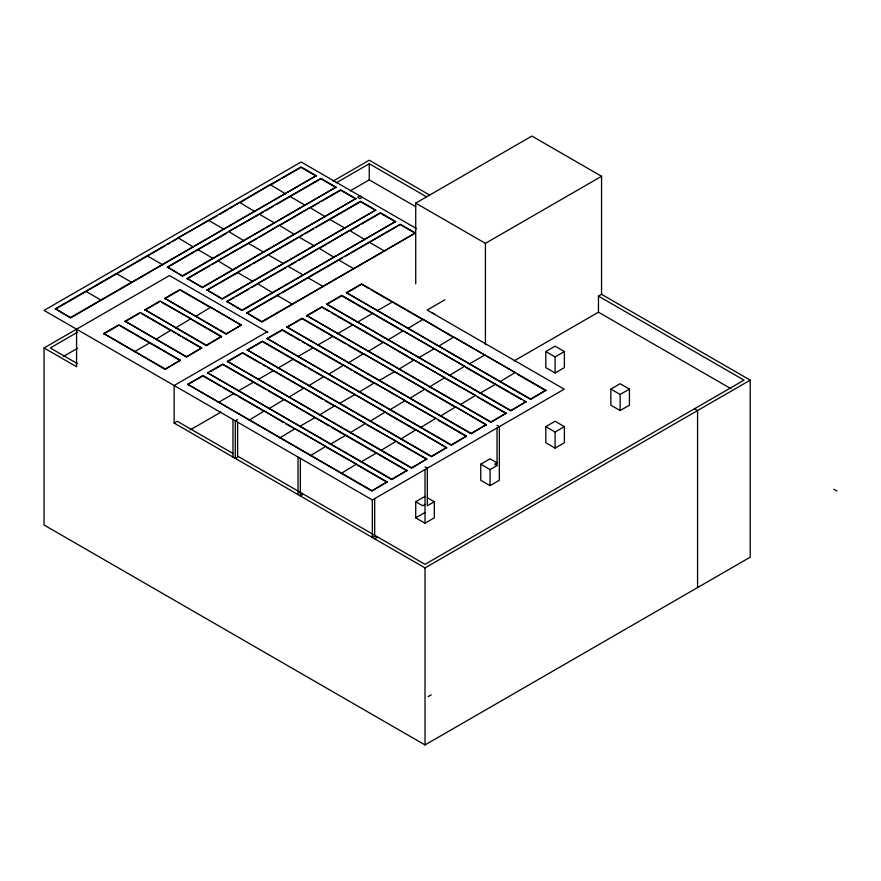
<?xml version="1.0" encoding="UTF-8"?>
<svg xmlns="http://www.w3.org/2000/svg" width="881" height="881" viewBox="0 0 881 881"><rect width="100%" height="100%" fill="white"/><g stroke="black" fill="none" stroke-linecap="round" stroke-linejoin="round"><path stroke-width="1.32" d="M55.36 308.757L301.038 166.916L316.224 175.693L70.546 317.975L55.36 308.757L70.546 317.523L316.224 175.693M55.36 309.209L165.199 245.788M167.566 244.422L169.923 243.057M172.291 241.691L177.015 238.971M217.178 215.779L178.193 237.837L193.391 247.054M219.534 214.413L227.805 209.645M230.161 208.279L239.61 202.377L254.807 211.594M240.799 202.145L270.324 184.647L285.521 193.864M271.502 184.415L279.773 179.636M282.14 178.281L301.038 167.368L316.224 176.134M167.324 267.02L320.871 178.369L336.068 187.146L182.521 276.238L167.324 267.02L182.521 275.797L336.068 187.146M167.324 267.472L211.022 242.242M213.389 240.876L226.384 233.377M258.276 214.964L228.741 231.56L243.938 240.777M263.001 212.233L259.454 214.281L274.641 223.047M265.357 210.867L273.628 206.099M275.984 204.733L320.871 178.821L336.068 187.587M731.01 388.73L598.463 312.193L598.463 296.104L601.558 294.32L750.227 380.151L750.227 557.177L425.016 744.941L44.05 524.999L44.05 347.962L169.493 275.544L267.824 332.313M332.996 181.145L369.26 160.199L429.796 195.153M77.55 332.203L50.25 347.962L77.319 363.589M336.223 182.852L369.26 163.778L426.404 196.76M187.157 278.473L340.705 189.822L355.902 198.599L202.355 287.691L187.157 278.473L202.355 287.25L355.902 198.599M187.157 278.925L209.601 265.963M211.969 264.597L216.693 261.877M256.845 238.685L217.871 260.743L233.069 269.96M259.212 237.319L279.288 225.283L294.485 234.5M280.466 225.051L310.002 207.553L325.188 216.77M311.18 207.321L319.451 202.542M321.807 201.187L340.705 190.274L355.902 199.04M63.344 356.497L77.627 348.248M350.22 190.869L369.26 179.867L415.689 206.672M103.76 333.525L118.946 324.759L180.374 360.219L165.176 369.436L103.76 333.525L165.176 368.985L180.374 360.219M125.102 321.202L140.288 312.436L201.716 347.896L186.519 357.113L125.102 321.202L186.519 356.662L201.716 347.896M144.936 309.749L160.133 300.983L221.549 336.443L206.352 345.66L144.936 309.749L206.352 345.209L221.549 336.443M164.78 298.296L179.966 289.53L241.383 324.99L226.197 334.207L164.78 298.296L226.197 333.756L241.383 324.99M103.76 333.976L117.779 325.882M125.102 321.653L139.121 313.559M144.936 310.2L158.965 302.106M164.78 298.747L178.799 290.653M359.977 195.967L357.653 197.3L359.977 198.643L362.289 197.3M207.002 289.926L360.549 201.275L375.735 210.052L222.188 299.144L207.002 289.926L222.188 298.703L375.735 210.052M207.002 290.378L240.073 271.282M242.429 269.916L250.7 265.148M253.067 263.782L297.943 237.87M302.668 235.139L299.133 237.187L314.319 245.953M305.035 233.773L313.306 229.005M315.662 227.639L360.549 201.727L375.735 210.493M226.835 301.379L380.383 212.728L395.58 221.505L242.033 310.597L226.835 301.379L242.033 310.156L395.58 221.505M226.835 301.831L233.928 297.734M236.284 296.368L249.279 288.869M251.647 287.503L256.371 284.783M285.896 267.736L257.549 283.649L272.736 292.866M296.523 261.591L288.252 266.37L303.449 275.136M298.89 260.236L318.966 248.189L334.163 257.406M320.144 247.957L349.68 230.459L364.866 239.676M350.858 230.227L359.129 225.448M361.485 224.093L380.383 213.18L395.58 221.946M415.722 283.858L415.722 203.115L531.871 136.059L601.558 176.288L601.558 294.32M246.68 312.832L400.227 224.181L415.414 232.958L261.866 322.05L246.68 312.832L261.866 321.609L415.414 232.958M246.68 313.284L279.751 294.188M282.107 292.822L337.621 260.776M342.346 258.045L338.8 260.093L353.997 268.859M344.713 256.679L400.227 224.633L415.414 233.399M267.053 331.862L174.13 385.515L174.13 423.067L425.016 567.904L750.227 380.151M187.686 384.27L202.883 375.504L387.133 481.885L371.947 491.102L187.686 384.27L371.947 490.651L387.133 481.885M207.531 372.817L222.717 364.051L406.978 470.432L391.781 479.649L207.531 372.817L391.781 479.198L406.978 470.432M227.364 361.364L242.561 352.598L426.811 458.979L411.625 468.196L227.364 361.364L411.625 467.745L426.811 458.979M247.209 349.911L262.395 341.145L446.656 447.526L431.459 456.743L247.209 349.911L431.459 456.292L446.656 447.526M267.042 338.458L282.239 329.692L466.49 436.073L451.303 445.29L267.042 338.458L451.303 444.839L466.49 436.073M286.876 327.005L302.073 318.239L486.323 424.62L471.137 433.837L286.876 327.005L471.137 433.386L486.323 424.62M306.72 315.552L321.906 306.786L506.168 413.167L490.97 422.384L306.72 315.552L490.97 421.933L506.168 413.167M326.554 304.099L341.751 295.333L526.001 401.703L510.815 410.931L326.554 304.099L510.815 410.48L526.001 401.703M346.398 292.646L361.584 283.88L545.846 390.25L530.648 399.478L346.398 292.646L530.648 399.027L545.846 390.25M187.686 384.722L202.883 375.945L220.602 386.175M211.033 371.242L222.717 364.492L266.425 389.732M227.364 361.816L242.561 353.039L260.28 363.269M247.209 350.363L262.395 341.586L306.103 366.815M267.042 338.91L282.239 330.133L299.947 340.363M286.876 327.457L302.073 318.68L345.77 343.909M306.72 316.004L321.906 307.227L328.998 311.323M326.554 304.551L341.751 295.774L401.989 330.551M346.398 293.098L361.584 284.321L368.676 288.417M174.13 423.067L177.235 421.272L233.223 453.605M415.722 203.115L485.409 243.354L601.558 176.288M190.23 429.862L220.966 412.121M237.628 419.488L235.304 420.832L235.304 458.384L237.628 457.041L237.628 422.175M444.96 299.782L427.164 310.068L564.214 389.193L372.355 499.956L44.05 310.409L301.126 161.994L416.625 228.675M513.975 360.979L598.463 312.193M545.813 351.541L555.096 346.178L564.391 351.541L564.391 367.63L555.096 372.993L545.813 367.63L545.813 351.541L555.096 356.904L564.391 351.541M427.34 497.721L434.311 501.741L434.311 517.841L425.016 523.204L415.722 517.841L415.722 501.741L425.016 496.377M497.027 425.303L499.351 426.635L499.351 480.288L490.056 485.651L480.762 480.288L480.762 464.188L490.056 458.825L497.027 462.855L494.704 464.188L497.027 465.531L497.027 427.979M545.813 426.646L555.096 421.272L564.391 426.646L564.391 442.736L555.096 448.099L545.813 442.736L545.813 426.646L555.096 432.009L564.391 426.646M610.852 389.094L620.136 383.72L629.43 389.094L629.43 405.183L620.136 410.546L610.852 405.183L610.852 389.094L620.136 394.457L629.43 389.094M425.016 504.428L422.693 505.771L415.722 501.741M374.678 538.853L377.002 537.509L374.678 536.166L372.355 537.509L372.355 499.956M434.311 501.741L427.34 505.771L427.34 468.218L425.016 466.875M480.762 464.188L490.056 469.562L497.027 465.531M415.722 517.841L425.016 512.478M428.111 696.662L431.205 694.867M598.463 296.104L744.038 380.151L425.016 564.336L237.991 456.358M694.47 408.762L697.576 410.546L697.576 587.583M833.855 489.23L836.95 491.014M431.987 312.645L434.311 313.988M371.033 289.783L421.823 319.098M452.537 336.828L423.001 319.34L407.815 328.558M517.499 374.337L545.846 390.701M465.763 367.377L521.277 399.423M523.644 400.789L526.001 402.154M331.355 312.689L382.145 342.004M412.859 359.734L383.334 342.246L368.137 351.464M445.929 378.83L475.454 395.437L460.267 404.654M477.821 397.243L506.168 413.607M348.138 345.275L362.311 353.457M426.096 390.283L454.442 406.648M486.323 425.06L455.62 406.89L440.423 416.107M302.315 341.729L304.672 343.094M307.04 344.46L342.467 364.91M351.915 370.372L343.656 365.152L328.459 374.37M354.283 371.738L373.181 382.64M406.251 401.736L435.776 418.343L420.589 427.56M438.143 420.149L466.49 436.513M181.145 290.653L209.502 307.017M241.383 325.43L210.68 307.26L195.483 316.477M308.46 368.181L322.633 376.363M386.418 413.189L414.764 429.554M446.656 447.966L415.942 429.796L400.756 439.013M161.311 302.106L190.836 318.713L175.649 327.93M192.025 319.836L221.549 336.883M262.637 364.635L265.005 366M267.361 367.366L302.8 387.816M322.875 399.412L303.978 388.058L288.781 397.276M325.232 400.778L333.503 405.546M366.573 424.642L396.109 441.249L380.911 450.466M397.287 442.372L426.811 459.419M141.478 313.559L169.824 329.935M175.726 333.337L171.002 330.166L155.805 339.383M178.094 334.703L180.451 336.068M182.819 337.434L201.716 348.336M268.782 391.087L282.955 399.269M329.02 425.864L284.134 399.511L268.947 408.729M331.388 427.23L345.561 435.412L330.364 444.189M346.74 436.095L406.978 470.872M120.135 325.882L180.374 360.659M222.959 387.541L235.954 395.04M238.322 396.406L263.122 410.722M283.197 422.318L264.3 410.964L249.114 420.182M285.565 423.684L293.825 428.452M326.906 447.548L356.431 464.155L341.233 473.372M357.609 465.278L387.133 482.325M300.344 493.25L302.668 494.593L300.344 495.937L300.344 458.384M44.05 347.962L76.57 366.738L76.57 329.186M620.136 394.457L620.136 410.546M555.096 356.904L555.096 372.993M555.096 432.009L555.096 448.099M499.945 381.748L515.132 372.52L453.715 337.071L438.518 346.288M495.298 384.424L480.101 393.201M490.056 469.562L490.056 485.651M485.409 243.354L485.409 344.625M484.429 355.241L469.232 364.018M449.398 375.471L464.584 366.254L403.168 330.793L387.97 340.011M433.881 348.964L418.684 357.741M429.554 386.924L444.751 377.707L414.037 359.977L398.851 369.194M425.016 469.562L425.016 523.424M425.016 567.904L425.016 744.941M409.72 398.377L424.906 389.16L363.49 353.699L348.303 362.917M394.203 371.87L379.006 380.647M392.298 302.051L377.101 310.828M389.876 409.83L405.073 400.613L374.359 382.883L359.173 392.1M384.711 251.129L369.513 242.363M376.264 453.142L361.078 461.919M374.678 498.613L374.678 536.166M372.454 313.504L357.268 322.281M370.042 421.283L385.228 412.066L323.812 376.605L308.625 385.823M369.26 163.778L369.26 179.867M354.525 394.776L339.328 403.553M352.62 324.957L337.423 333.734M350.209 432.736L365.395 423.519L334.681 405.789L319.495 415.006M345.033 228.223L329.835 219.457M332.787 336.41L317.589 345.187M323.283 286.589L308.097 277.823M314.847 417.682L299.661 426.459M312.942 347.863L297.756 356.64M310.53 455.642L325.717 446.425L295.014 428.695L279.817 437.912M305.355 205.317L290.157 196.551M298.02 457.041L298.02 494.593M293.109 359.316L277.911 368.093M292.58 304.319L277.383 295.553M283.616 263.683L268.419 254.917M273.264 370.769L258.078 379.546M263.771 252.23L248.585 243.464M253.431 382.222L238.233 390.999M252.902 281.413L237.705 272.647M233.586 393.675L218.4 402.452M232.98 419.488L232.98 457.041M224.093 229.324L208.907 220.558M213.224 258.507L198.038 249.741M162.677 264.785L147.49 256.019M149.66 342.929L134.463 351.706M131.974 282.515L116.777 273.749M101.26 300.245L86.063 291.479"/></g></svg>
